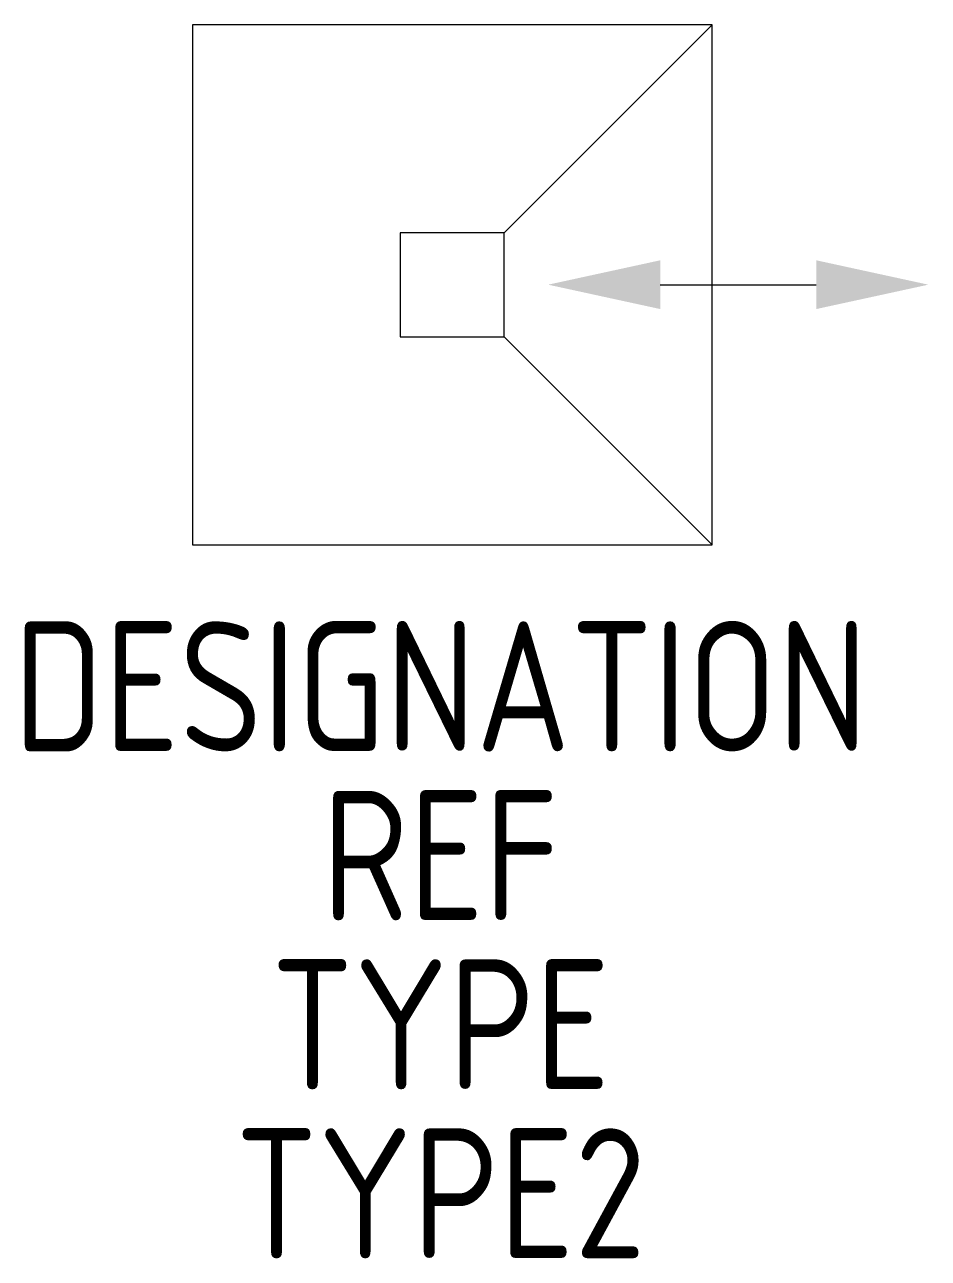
# Model space of a CAD drawing. Header units: millimetres. Extents: x -3.2 to 14.2, y -23.7 to 0.
import ezdxf
from ezdxf.enums import TextEntityAlignment as Align

# ---------------------------------------------------------------- set-up
doc = ezdxf.new("R2010")
doc.units = ezdxf.units.MM
for name, color, linetype in [('SYMB_FIL_FIN', 1, 'Continuous'), ('SYMB_TXT_NOM', 3, 'Continuous'), ('SYMBOLE', 3, 'Continuous')]:
    doc.layers.add(name, color=color, linetype=linetype)
doc.styles.add('NET2_5', font='isocp.shx', dxfattribs={"width": 0.9, "height": 2.5})

msp = doc.modelspace()

# ---------------------------------------------------------------- linework, layer by layer
at = {"layer": 'SYMB_FIL_FIN'}
for p, q in [((10, 0), (6, -4)), ((9, -5), (12, -5)), ((6, -6), (10, -10))]:
    msp.add_line(p, q, dxfattribs=at)
msp.add_lwpolyline([(4, -6), (6, -6), (6, -4), (4, -4)], close=True, dxfattribs=at)
for points in [[(9, -5.469), (9, -4.531), (6.844, -5)], [(12, -5.469), (12, -4.531), (14.156, -5)]]:
    msp.add_solid(points, dxfattribs=at)
at = {"layer": 'SYMBOLE'}
msp.add_lwpolyline([(0, -10), (10, -10), (10, 0), (0, 0)], close=True, dxfattribs=at)

# ---------------------------------------------------------------- texts
at = {"layer": 'SYMB_TXT_NOM', "style": 'NET2_5', "width": 0.9, "flags": 8}
for tag, text, p in [('DESIGNATION', 'A?', (4.775, -13.974)), ('REF', '', (4.775, -17.224)), ('TYPE', '', (4.775, -20.474)), ('TYPE2', '', (4.775, -23.724))]:
    msp.add_attdef(tag, text=text, height=2.5, dxfattribs=at).set_placement(p, align=Align.CENTER)

doc.saveas('drawing.dxf')
